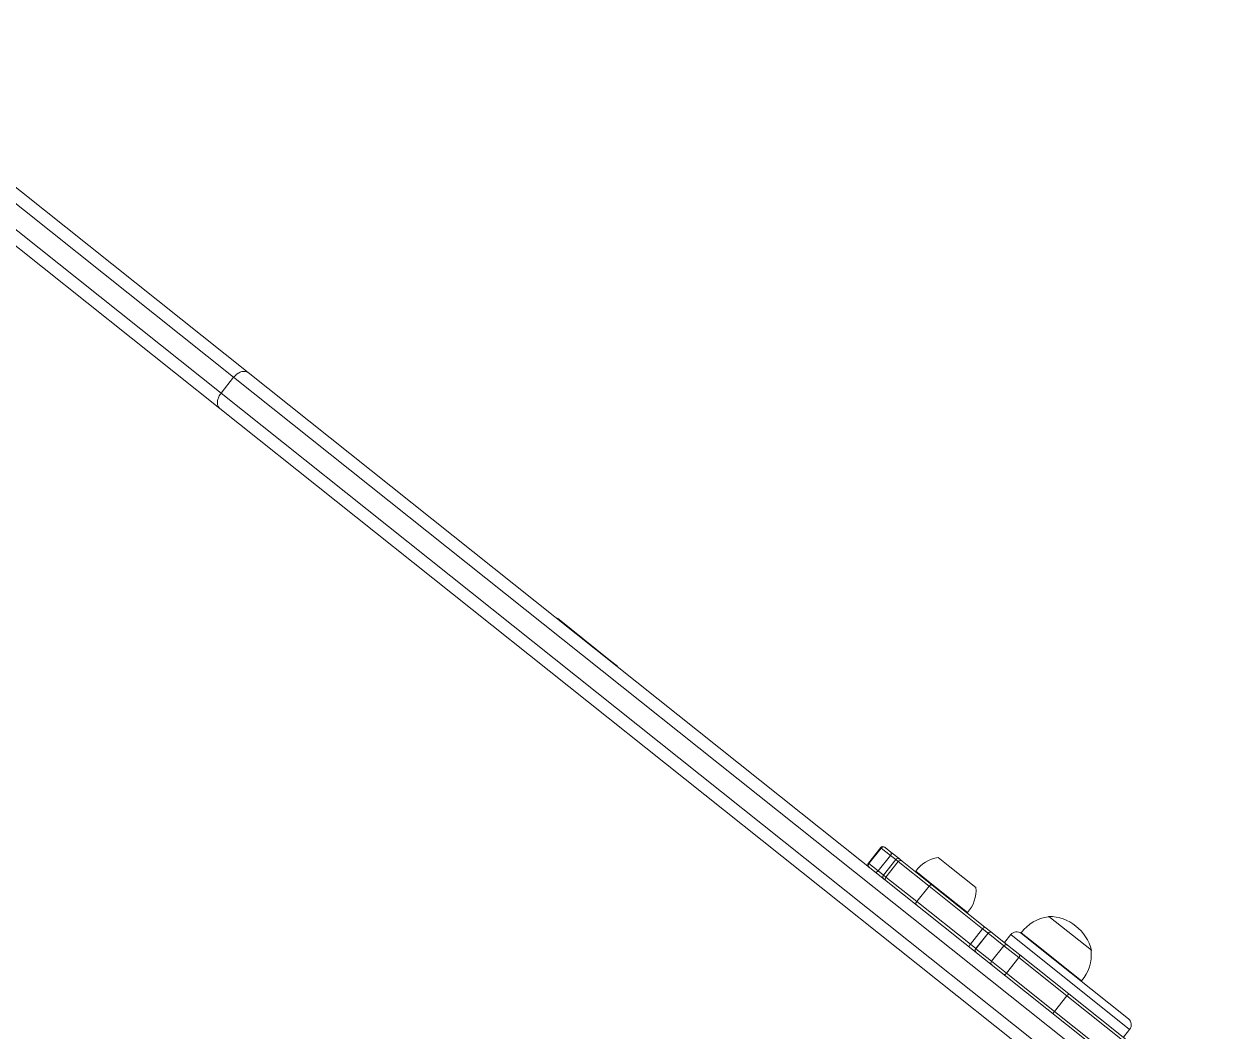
# Model space of a CAD drawing. Header units: millimetres. Extents: x -229914 to 856942, y -268655 to 87212.
# Drawn here: x -142685 to -142215.7, y 23287.9 to 23685.3 of the extents above; entities that cross this region are included whole.
import ezdxf

# ---------------------------------------------------------------- set-up
doc = ezdxf.new("R2010")
doc.units = ezdxf.units.MM

# ---------------------------------------------------------------- blocks, each defined once
blk = doc.blocks.new('Т912NEW')
at = {"color": 7, "linetype": 'Continuous', "lineweight": 15}
for p, q in [((-3530.64, -1227.83), (-3530.63, -1228.07)), ((-3509.14, -1227.83), (-3530.64, -1227.83)), ((-3509.15, -1228.07), (-3509.14, -1227.83)), ((-3573.35, -1236.83), (-3579.22, -1236.83)), ((-3560.22, -1236.83), (-3573.35, -1236.83)), ((-3537.89, -1242.83), (-3537.89, -1246.83)), ((-3525.69, -1239.63), (-3535.08, -1239.63)), ((-3535.06, -1239.63), (-3535.06, -1239.83)), ((-3528.71, -1239.83), (-3535.06, -1239.83)), ((-3528.71, -1239.83), (-3480.89, -1239.83)), ((-3504.71, -1239.63), (-3525.69, -1239.63)), ((-3504.72, -1239.83), (-3504.72, -1239.63)), ((-3477.89, -1246.83), (-3477.89, -1242.83)), ((-3599.38, -1247.93), (-3599.38, -1255.73)), ((-3599.37, -1255.73), (-3599.37, -1247.93)), ((-3599.15, -1247.93), (-3599.37, -1247.93)), ((-3594.47, -1247.93), (-3599.15, -1247.93)), ((-3599.15, -1255.73), (-3599.15, -1247.93)), ((-3598.28, -1246.83), (-3598.27, -1246.83)), ((-3598.27, -1246.83), (-3598.09, -1246.83)), ((-3598.09, -1246.83), (-3595.12, -1246.83)), ((-3595.12, -1246.83), (-3591.03, -1246.83)), ((-3594.47, -1255.73), (-3594.47, -1247.93)), ((-3591.78, -1247.93), (-3591.78, -1255.73)), ((-3591.03, -1246.83), (-3590.68, -1246.83)), ((-3590.68, -1246.83), (-3589.5, -1246.83)), ((-3590.58, -1255.73), (-3590.58, -1247.93)), ((-3575.03, -1247.93), (-3590.58, -1247.93)), ((-3589.5, -1246.83), (-3574.32, -1246.83)), ((-3574.71, -1246.63), (-3582.78, -1246.63)), ((-3582.72, -1246.63), (-3582.72, -1246.83)), ((-3575.03, -1255.73), (-3575.03, -1247.93)), ((-3547.97, -1247.93), (-3575.03, -1247.93)), ((-3556.66, -1246.63), (-3574.71, -1246.63)), ((-3574.32, -1246.83), (-3547.7, -1246.83)), ((-3556.72, -1246.83), (-3556.72, -1246.63)), ((-3547.97, -1255.73), (-3547.97, -1247.93)), ((-3547.7, -1246.83), (-3544.17, -1246.83)), ((-3545.27, -1247.93), (-3545.27, -1255.73)), ((-3545.21, -1255.73), (-3545.21, -1247.93)), ((-3537.27, -1247.93), (-3545.21, -1247.93)), ((-3544.17, -1246.83), (-3544.11, -1246.83)), ((-3544.11, -1246.83), (-3536.27, -1246.83)), ((-3537.27, -1255.73), (-3537.27, -1247.93)), ((-3529.74, -1247.93), (-3537.27, -1247.93)), ((-3536.27, -1246.83), (-3530.13, -1246.83)), ((-3530.13, -1246.83), (-3505.45, -1246.83)), ((-3529.74, -1255.73), (-3529.74, -1247.93)), ((-3505.46, -1247.93), (-3529.74, -1247.93)), ((-3475.74, -1247.93), (-3505.46, -1247.93)), ((-3505.46, -1255.73), (-3505.46, -1247.93)), ((-3505.45, -1246.83), (-3475.44, -1246.83)), ((-3911.35, -1256.83), (-4132.27, -1256.83)), ((-3424.59, -1256.83), (-3911.35, -1256.83)), ((-3728.71, -1256.63), (-3755.53, -1256.63)), ((-3755.52, -1256.63), (-3755.52, -1256.83)), ((-3725.16, -1256.63), (-3728.71, -1256.63)), ((-3725.18, -1256.83), (-3725.18, -1256.63)), ((-3599.37, -1255.73), (-3599.15, -1255.73)), ((-3599.15, -1255.73), (-3594.47, -1255.73)), ((-3590.58, -1255.73), (-3575.03, -1255.73)), ((-3575.03, -1255.73), (-3547.97, -1255.73)), ((-3545.21, -1255.73), (-3537.27, -1255.73)), ((-3537.27, -1255.73), (-3529.74, -1255.73)), ((-3529.74, -1255.73), (-3505.46, -1255.73)), ((-3505.46, -1255.73), (-3475.74, -1255.73)), ((-4132.27, -1261.83), (-3914.69, -1261.83)), ((-3914.69, -1261.83), (-3425.7, -1261.83)), ((-3914.69, -1269.83), (-3914.69, -1261.83)), ((-3914.69, -1269.83), (-4132.27, -1269.83)), ((-3425.7, -1269.83), (-3914.69, -1269.83)), ((-4132.27, -1274.83), (-3911.35, -1274.83)), ((-3911.35, -1274.83), (-3422.24, -1274.83))]:
    blk.add_line(p, q, dxfattribs=at)
at = {"color": 8, "linetype": 'Continuous', "lineweight": 15}
for p, q in [((-3477.89, -1242.83), (-3537.89, -1242.83)), ((-3599.37, -1247.93), (-3599.38, -1247.93)), ((-3591.78, -1247.93), (-3594.47, -1247.93)), ((-3590.58, -1247.93), (-3591.78, -1247.93)), ((-3591.03, -1246.83), (-3590.88, -1246.85)), ((-3545.27, -1247.93), (-3547.97, -1247.93)), ((-3545.21, -1247.93), (-3545.27, -1247.93)), ((-3599.38, -1255.73), (-3599.37, -1255.73)), ((-3594.47, -1255.73), (-3591.78, -1255.73)), ((-3591.78, -1255.73), (-3590.58, -1255.73)), ((-3590.88, -1256.82), (-3591.03, -1256.83)), ((-3547.97, -1255.73), (-3545.27, -1255.73)), ((-3545.27, -1255.73), (-3545.21, -1255.73))]:
    blk.add_line(p, q, dxfattribs=at)
at = {"color": 7, "linetype": 'Continuous', "lineweight": 15, "flags": 128}
for points in [[(-3595.12, -1246.83), (-3595, -1246.86), (-3594.87, -1246.92), (-3594.76, -1247.02), (-3594.66, -1247.16), (-3594.58, -1247.32), (-3594.52, -1247.51), (-3594.48, -1247.72), (-3594.47, -1247.93)], [(-3574.32, -1246.83), (-3574.46, -1246.86), (-3574.59, -1246.92), (-3574.71, -1247.02), (-3574.82, -1247.16), (-3574.91, -1247.32), (-3574.97, -1247.51), (-3575.01, -1247.72), (-3575.03, -1247.93)], [(-3530.13, -1246.83), (-3530.05, -1246.86), (-3529.98, -1246.92), (-3529.91, -1247.02), (-3529.86, -1247.16), (-3529.81, -1247.32), (-3529.77, -1247.51), (-3529.75, -1247.72), (-3529.74, -1247.93)], [(-3594.47, -1255.73), (-3594.48, -1255.95), (-3594.52, -1256.16), (-3594.58, -1256.35), (-3594.66, -1256.51), (-3594.76, -1256.65), (-3594.87, -1256.75), (-3595, -1256.81), (-3595.12, -1256.83)], [(-3575.03, -1255.73), (-3575.01, -1255.95), (-3574.97, -1256.16), (-3574.91, -1256.35), (-3574.82, -1256.51), (-3574.71, -1256.65), (-3574.59, -1256.75), (-3574.46, -1256.81), (-3574.32, -1256.83)], [(-3529.74, -1255.73), (-3529.75, -1255.95), (-3529.77, -1256.16), (-3529.81, -1256.35), (-3529.86, -1256.51), (-3529.91, -1256.65), (-3529.98, -1256.75), (-3530.05, -1256.81), (-3530.13, -1256.83)]]:
    blk.add_lwpolyline(points, dxfattribs=at)
at = {"color": 7, "linetype": 'Continuous', "lineweight": 15}
for centre, radius, start, end in [((-3519.89, -1241.64), 17.5, 52.1, 127.9), ((-3519.89, -1238.83), 15.21, 134.9558, 183.0153), ((-3519.89, -1238.83), 15.21, 356.9847, 45.0442), ((-3569.72, -1245.83), 13.09, 136.5566, 183.5043), ((-3569.72, -1245.83), 13.09, 356.4957, 43.4434), ((-3534.89, -1242.83), 3, 90, 180), ((-3480.89, -1242.83), 3, 0, 90), ((-3598.28, -1247.93), 1.1, 90, 180), ((-3598.27, -1247.93), 1.1, 90.0098, 180.0601), ((-3598.07, -1247.92), 1.08, 90.9422, 180.9721), ((-3590.68, -1247.93), 1.1, 90, 180), ((-3589.49, -1247.92), 1.09, 90.576, 180.5732), ((-3546.66, -1247.68), 1.34, 141.0103, 191.0904), ((-3544.17, -1247.93), 1.1, 90, 180), ((-3544.11, -1247.93), 1.1, 90.0094, 180.0356), ((-3536.22, -1247.88), 1.05, 93.0787, 182.7587), ((-3484.6, -1247.67), 20.86, 177.6946, 180.7159), ((-3598.28, -1255.73), 1.1, 180, 270), ((-3598.27, -1255.74), 1.1, 179.94, 269.9885), ((-3598.07, -1255.75), 1.08, 179.0281, 269.0561), ((-3590.68, -1255.73), 1.1, 180, 270), ((-3589.49, -1255.75), 1.09, 179.4269, 269.4223), ((-3546.66, -1255.99), 1.34, 168.9106, 218.988), ((-3544.17, -1255.73), 1.1, 180, 270), ((-3544.11, -1255.74), 1.1, 179.9645, 269.9889), ((-3536.22, -1255.79), 1.05, 177.2415, 266.9196), ((-3484.6, -1256), 20.87, 179.2842, 182.3053)]:
    blk.add_arc(centre, radius, start, end, dxfattribs=at)
for points, knots in [([(-3914.69, -1261.83), (-3914.65, -1261.27), (-3914.58, -1260.15), (-3914, -1258.65), (-3913.16, -1257.51), (-3912.23, -1256.95), (-3911.61, -1256.84), (-3911.36, -1256.83), (-3911.35, -1256.83)], [0, 0, 0, 0, 0.214547, 0.429093, 0.643674, 0.858377, 0.992931, 1, 1, 1, 1]), ([(-3911.35, -1274.83), (-3911.36, -1274.83), (-3911.61, -1274.83), (-3912.23, -1274.72), (-3913.16, -1274.15), (-3914, -1273.02), (-3914.58, -1271.52), (-3914.65, -1270.4), (-3914.69, -1269.83)], [0, 0, 0, 0, 0.007069, 0.141623, 0.356326, 0.570907, 0.785453, 1, 1, 1, 1])]:
    blk.add_open_spline(points, degree=3, knots=knots, dxfattribs=at)

msp = doc.modelspace()

# ---------------------------------------------------------------- block references
at = {"rotation": 321.4676820499667}
msp.add_blockref('Т912NEW', (-138753.82306, 22094.20638), dxfattribs=at)

doc.saveas('drawing.dxf')
